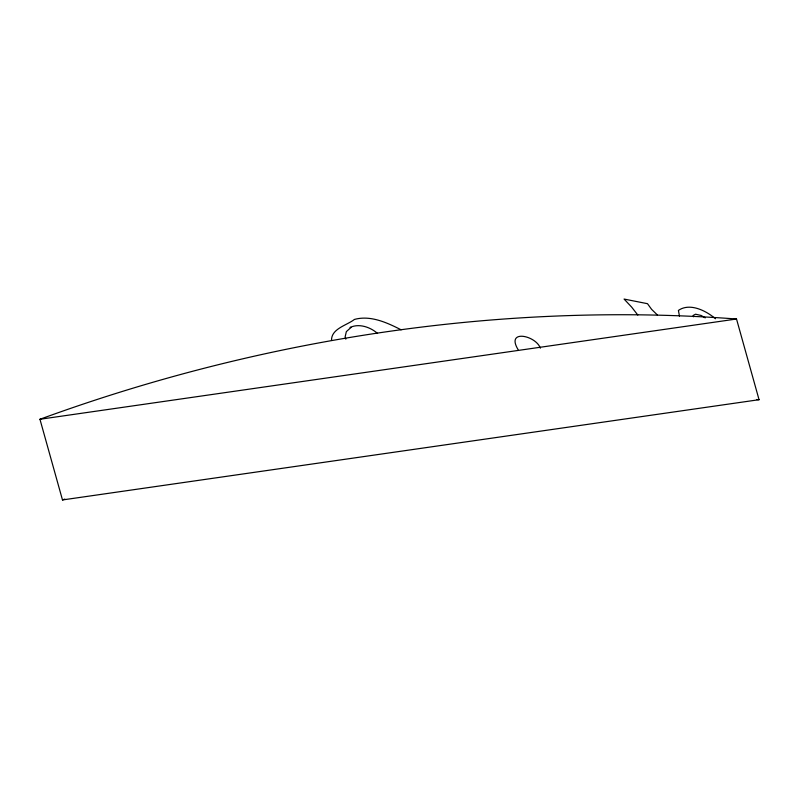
<?xml version="1.0" encoding="UTF-8"?>
<svg xmlns="http://www.w3.org/2000/svg" width="799" height="799" viewBox="0 0 799 799"><rect width="100%" height="100%" fill="white"/><g stroke="black" fill="none" stroke-linecap="round" stroke-linejoin="round"><path stroke-width="1.2" d="M39.95 419.265L736.518 319.011L759.05 399.7L62.482 499.944L39.95 419.265A1265.816 924.253 -15.6 0 1 736.518 319.011M705.237 317.872L701.152 315.475L695.549 314.197L693.113 315.475L693.422 316.803M401.158 329.827C387.235 322.716 370.436 314.966 354.426 319.44C346.726 325.443 331.235 328.629 331.515 340.414M715.475 318.751C706.186 310.771 689.877 302.451 678.411 310.421L679.47 316.144M518.102 349.642C505.497 328.878 535.879 335.35 540.364 348.184M657.417 315.006L651.614 309.363L647.49 303.69L624.069 299.056L631.659 307.106L637.822 315.046M377.537 333.453C370.486 327.161 358.991 323.136 350.062 327.48L351.021 327.42L346.337 331.645L345.128 336.938L345.837 339.176M62.482 499.944A1265.816 924.253 -15.6 0 1 64.809 499.095M756.573 399.51A1265.816 924.253 -15.6 0 1 759.05 399.7"/></g></svg>
